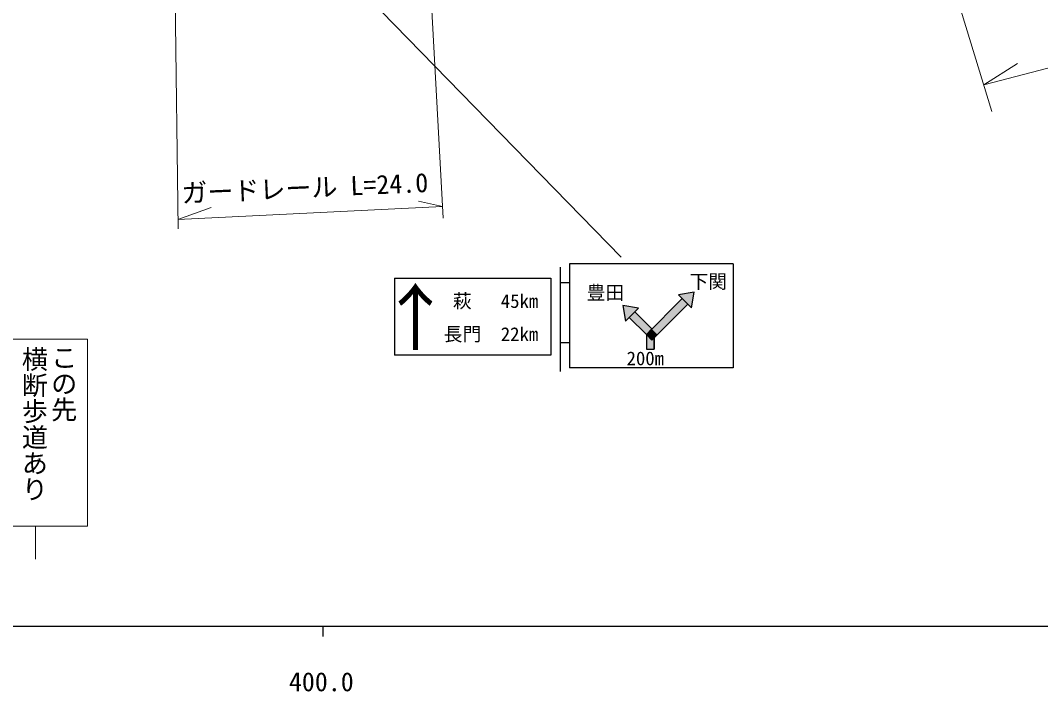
# Model space of a CAD drawing. Units: millimetres, scale not verified. Extents: x 40000 to 680000, y 20000 to 380000.
# Drawn here: x 438934 to 536947, y 198715 to 263221 of the extents above; entities that cross this region are included whole.
import ezdxf
from ezdxf.enums import TextEntityAlignment as Align

# ---------------------------------------------------------------- set-up
doc = ezdxf.new("R2010")
doc.units = ezdxf.units.MM
doc.header["$LTSCALE"] = 1000
for name, color, linetype, lineweight in [('M-STR-HTXT', 7, 'Continuous', 13), ('M-STR-STRC', 7, 'Continuous', 25), ('M-TTL-BAND', 7, 'Continuous', 25)]:
    doc.layers.add(name, color=color, linetype=linetype, lineweight=lineweight)
doc.styles.add('@ＭＳ ゴシック', font='')
doc.styles.add('ＭＳ ゴシック', font='')
doc.styles.get('@ＭＳ ゴシック').set_extended_font_data('@MS Gothic')
doc.styles.get('ＭＳ ゴシック').set_extended_font_data('MS Gothic')

msp = doc.modelspace()

# ---------------------------------------------------------------- hatches: boundary and pattern name
at = {"layer": 'M-STR-STRC'}
for points in [[(503049, 235952), (502518, 236482), (499601, 233565), (500132, 233035)], [(503667, 237101), (502165, 236836), (502518, 236482), (503049, 235952), (503402, 235598)], [(497960, 235208), (498313, 235561), (496810, 235827), (497076, 234324), (497429, 234678)], [(497429, 234678), (497960, 235208), (499601, 233565), (499071, 233035)], [(500132, 233035), (499601, 233565), (499071, 233035), (499601, 232505)], [(499071, 233035), (499072, 231609), (499822, 231610), (499821, 232725), (499601, 232505)]]:
    msp.add_hatch(color=256, dxfattribs=at).paths.add_polyline_path(points)

# ---------------------------------------------------------------- linework, layer by layer
at = {"layer": 'M-STR-HTXT'}
for p, q in [((521766, 288870), (532271, 254459)), ((477690, 278205), (479547, 244219)), ((453684, 276083), (454082, 243191)), ((531501, 257017), (577698, 269070)), ((531501, 257017), (534739, 259077)), ((479486, 245328), (454071, 244084)), ((454071, 244084), (457265, 245247)), ((479486, 245328), (477192, 245843)), ((435380, 232599), (445380, 232599)), ((445380, 232599), (445380, 214599)), ((435380, 214599), (445380, 214599)), ((440380, 214599), (440380, 211457))]:
    msp.add_line(p, q, dxfattribs=at)
at = {"layer": 'M-STR-STRC'}
for p, q in [((461251, 276772), (496647, 240461)), ((490775, 239510), (490775, 229491)), ((507404, 239840), (491672, 239840)), ((491672, 239840), (491672, 229839)), ((507404, 239840), (507404, 229839)), ((474885, 238458), (489885, 238458)), ((474885, 238458), (474885, 231061)), ((489885, 238458), (489885, 231061)), ((491672, 237988), (490775, 237988)), ((502518, 236482), (499071, 233035)), ((503667, 237101), (502165, 236836)), ((502165, 236836), (503402, 235598)), ((503402, 235598), (503667, 237101)), ((498313, 235561), (496810, 235827)), ((496810, 235827), (497076, 234324)), ((497076, 234324), (498313, 235561)), ((503049, 235952), (499601, 232505)), ((497429, 234678), (499071, 233035)), ((497960, 235208), (499602, 233566)), ((499071, 233035), (499072, 231609)), ((499821, 232725), (499822, 231610)), ((491672, 232238), (490775, 232238)), ((499072, 231609), (499822, 231610)), ((489885, 231061), (474885, 231061)), ((507404, 229839), (491672, 229839))]:
    msp.add_line(p, q, dxfattribs=at)
for points in [[(497429, 234678), (497960, 235208), (499601, 233565), (499071, 233035)], [(499071, 233035), (499072, 231609), (499822, 231610), (499821, 232725), (499601, 232505)]]:
    msp.add_lwpolyline(points, close=True, dxfattribs=at)
at = {"layer": 'M-TTL-BAND'}
for p, q in [((40000, 205000), (579000, 205000)), ((468000, 205000), (468000, 204000))]:
    msp.add_line(p, q, dxfattribs=at)

# ---------------------------------------------------------------- texts
at = {"layer": 'M-STR-HTXT', "style": 'ＭＳ ゴシック'}
msp.add_text('ガードレール L=24.0', height=1833, rotation=2.511, dxfattribs=at).set_placement((466322, 245664), align=Align.BOTTOM_CENTER)
at = {"layer": 'M-STR-HTXT', "style": '@ＭＳ ゴシック'}
for s, p in [('横断歩道あり', (440292, 224431)), ('この先', (443111, 228336))]:
    msp.add_text(s, height=1833, rotation=270, dxfattribs=at).set_placement(p, align=Align.MIDDLE_CENTER)
at = {"layer": 'M-STR-STRC', "style": 'ＭＳ ゴシック'}
for s, height, p in [('下関', 1320, (505014, 238127)), ('↑', 5132, (476885, 234668)), ('豊田', 1320, (495139, 237056)), ('萩', 1320, (481385, 236251)), ('45km', 1320, (486885, 236251)), ('長門', 1320, (481405, 233070)), ('22km', 1320, (486885, 233070)), ('200m', 1320, (498971, 230738))]:
    msp.add_text(s, height=height, dxfattribs=at).set_placement(p, align=Align.MIDDLE_CENTER)
at = {"layer": 'M-TTL-BAND', "style": 'ＭＳ ゴシック'}
msp.add_text('400.0', height=1833, dxfattribs=at).set_placement((467844, 198195), align=Align.BOTTOM_CENTER)

doc.saveas('drawing.dxf')
